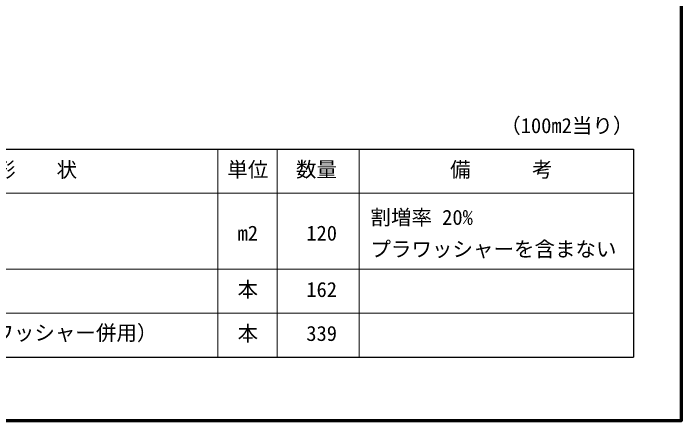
# Model space of a CAD drawing. Units: millimetres, scale not verified. Extents: x 200 to 8200, y 200 to 5825.
# Drawn here: x 5919 to 8200, y 200 to 1591 of the extents above; entities that cross this region are included whole.
import ezdxf
from ezdxf.enums import TextEntityAlignment as Align

# ---------------------------------------------------------------- set-up
doc = ezdxf.new("R2010")
doc.units = ezdxf.units.MM
doc.header["$LTSCALE"] = 20
for name, color, linetype, lineweight in [('C-MTR-FRAM', 5, 'Continuous', 25), ('C-MTR-LINE', 5, 'Continuous', 13), ('C-TTL', 2, 'Continuous', 70)]:
    doc.layers.add(name, color=color, linetype=linetype, lineweight=lineweight)
doc.layers.add('C-MTR-TXT', color=5, linetype='Continuous')
doc.styles.add('ＭＳ ゴシック', font='')
doc.styles.get('ＭＳ ゴシック').set_extended_font_data('MS Gothic')

msp = doc.modelspace()

# ---------------------------------------------------------------- linework, layer by layer
at = {"layer": 'C-MTR-FRAM'}
for p, q in [((4370.94, 1126.68), (8035.73, 1126.68)), ((8035.73, 1126.68), (8035.73, 416.78)), ((4370.94, 416.78), (8035.73, 416.78))]:
    msp.add_line(p, q, dxfattribs=at)
at = {"layer": 'C-MTR-LINE'}
for p, q in [((6616.43, 1126.68), (6616.43, 416.78)), ((6819.07, 1126.68), (6819.07, 416.78)), ((7099.07, 1126.68), (7099.07, 416.78)), ((4370.94, 976.68), (8035.73, 976.68)), ((4370.94, 716.78), (8035.73, 716.78)), ((4370.94, 566.78), (8035.73, 566.78))]:
    msp.add_line(p, q, dxfattribs=at)
at = {"layer": 'C-TTL'}
msp.add_lwpolyline([(200, 200), (8200, 200), (8200, 5740), (200, 5740)], close=True, dxfattribs=at)

# ---------------------------------------------------------------- texts
at = {"layer": 'C-MTR-TXT', "style": 'ＭＳ ゴシック'}
for s, p in [('（100m2当り）', (7580.73, 1166.68)), ('\u3000備\u3000\u3000\u3000考\u3000', (7339.52, 1016.68)), ('L＝150（プラワッシャー併用）', (5430.89, 458.86))]:
    msp.add_text(s, height=51.32, dxfattribs=at).set_placement(p, align=Align.BOTTOM_LEFT)
for s, p in [('形\u3000\u3000状', (5996.49, 1015.88)), ('単位', (6719.07, 1016.68)), ('m2', (6719.07, 799.31)), ('本', (6719.07, 606.78)), ('本', (6719.07, 456.78))]:
    msp.add_text(s, height=51.32, dxfattribs=at).set_placement(p, align=Align.BOTTOM_CENTER)
for s, p in [('数量', (7023.53, 1016.68)), ('120', (7023.53, 799.31)), ('162', (7023.53, 606.78)), ('339', (7023.53, 456.78))]:
    msp.add_text(s, height=51.32, dxfattribs=at).set_placement(p, align=Align.BOTTOM_RIGHT)
for s, p in [('割増率 20%', (7137.65, 894.33)), ('プラワッシャーを含まない', (7137.65, 785.75))]:
    msp.add_text(s, height=51.32, dxfattribs=at).set_placement(p, align=Align.MIDDLE_LEFT)

doc.saveas('drawing.dxf')
